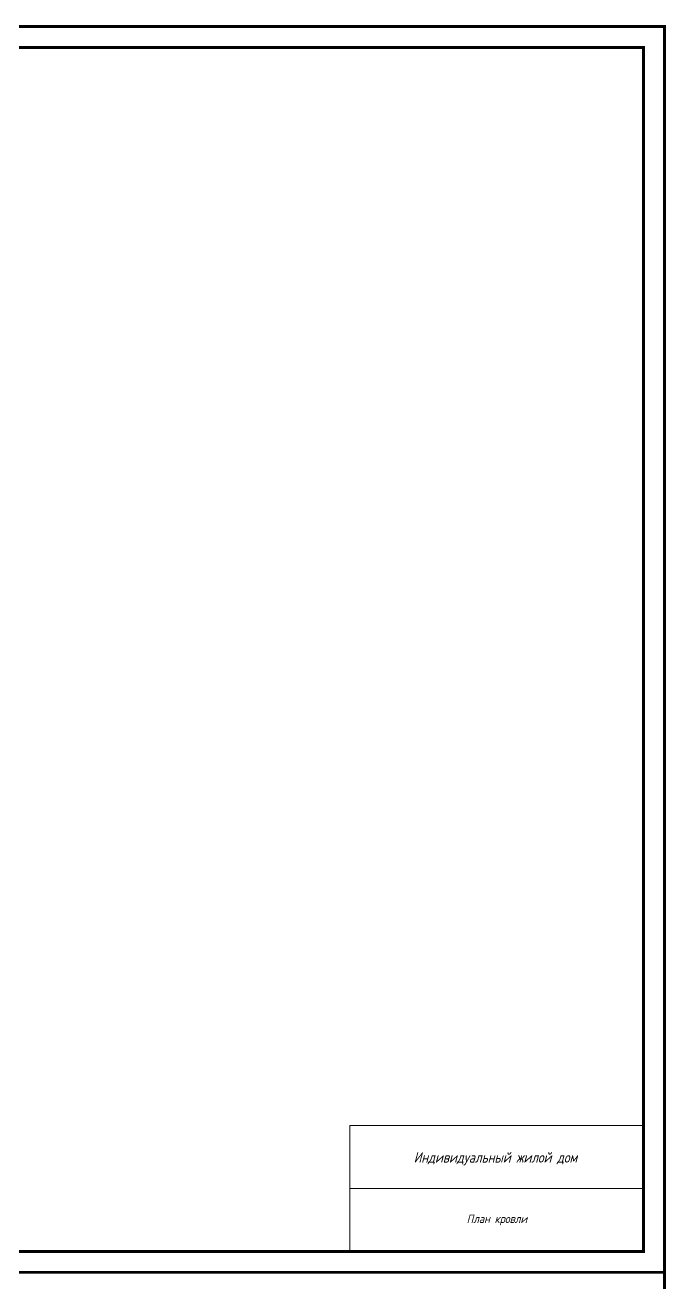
# Model space of a CAD drawing. Header units: millimetres. Extents: x 54 to 1314, y 20 to 614.
# Drawn here: x 1161.5 to 1314.4, y 314.4 to 614.3 of the extents above; entities that cross this region are included whole.
import ezdxf

# ---------------------------------------------------------------- set-up
doc = ezdxf.new("R2010")
doc.units = ezdxf.units.MM
doc.layers.add('ЛИСТ', color=7, linetype='Continuous', lineweight=18)
doc.layers.add('ТЕКСТ', color=5, linetype='Continuous', lineweight=18)
doc.styles.add('SPDS', font='romans.shx', dxfattribs={"width": 0.85, "oblique": 15})

msp = doc.modelspace()

# ---------------------------------------------------------------- linework, layer by layer
at = {"layer": 'ЛИСТ'}
for p, q in [((1239.025, 321.917), (1239.025, 351.917)), ((1239.025, 351.917), (1309.025, 351.917)), ((1238.982, 336.917), (1309.025, 336.917))]:
    msp.add_line(p, q, dxfattribs=at)
at = {"layer": 'ЛИСТ', "const_width": 0.7}
for points in [[(894.025, 316.917), (1314.025, 316.917), (1314.025, 613.917), (894.025, 613.917)], [(914.025, 321.917), (1309.025, 321.917), (1309.025, 608.917), (914.025, 608.917)], [(894.025, 19.917), (1314.025, 19.917), (1314.025, 316.917), (894.025, 316.917)]]:
    msp.add_lwpolyline(points, close=True, dxfattribs=at)

# ---------------------------------------------------------------- texts
at = {"layer": 'ТЕКСТ', "color": 7, "attachment_point": 5, "style": 'SPDS'}
for s, insert, char_height, width in [('{\\W0.8;Индивидуальный жилой дом}', (1273.715, 343.988), 2.5, 49.37931), ('План кровли', (1274.067, 329.417), 2, 70.04285)]:
    msp.add_mtext(s, dxfattribs=dict(at, insert=insert, char_height=char_height, width=width))

doc.saveas('drawing.dxf')
